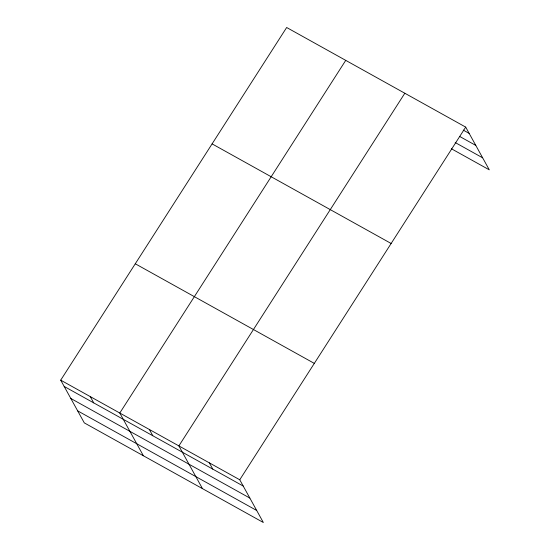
<?xml version="1.0" encoding="UTF-8"?>
<svg xmlns="http://www.w3.org/2000/svg" width="550" height="550" viewBox="0 0 550 550"><rect width="100%" height="100%" fill="white"/><g stroke="black" fill="none" stroke-linecap="round" stroke-linejoin="round"><path stroke-width="0.82" d="M60.713 380.16L239.752 479.772L263.34 522.5L84.301 422.888L60.713 380.16L286.66 27.5L465.699 127.112L489.287 169.84L451.426 148.775M345.744 60.369L119.797 413.029L143.385 455.764M404.828 93.246L178.881 445.906L202.469 488.634M239.752 479.772L465.699 127.112M463.231 130.089L469.171 133.396M459.477 136.338L475.805 145.42M455.18 142.532L482.646 157.816M212.101 143.88L391.132 243.485M135.279 263.78L314.311 363.392M64.185 386.444L243.224 486.056M70.826 398.475L249.858 498.08M77.667 410.864L256.699 510.476M209.316 462.839L212.788 469.123M149.339 429.467L152.811 435.751M90.255 396.598L93.727 402.882"/></g></svg>
